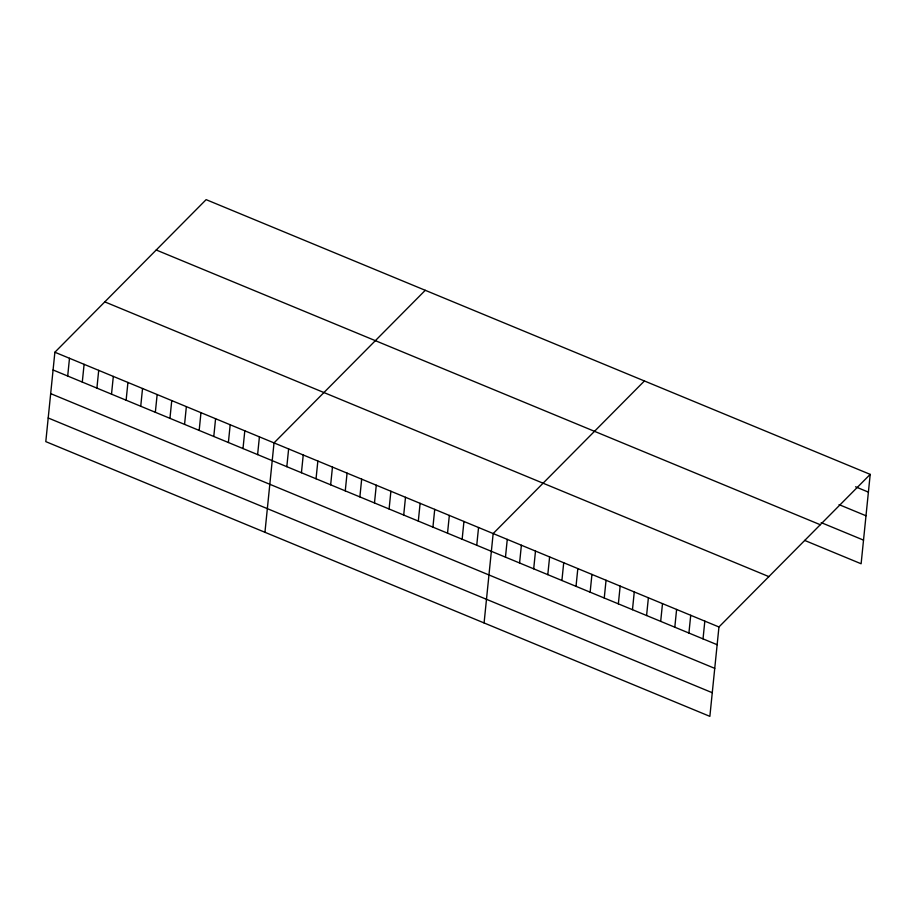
<?xml version="1.0" encoding="UTF-8"?>
<svg xmlns="http://www.w3.org/2000/svg" width="916" height="916" viewBox="0 0 916 916"><rect width="100%" height="100%" fill="white"/><g stroke="black" fill="none" stroke-linecap="round" stroke-linejoin="round"><path stroke-width="1.37" d="M54.88 352.236L45.8 441.627L709.866 716.358L718.946 626.968L870.2 474.374L206.134 199.642L54.88 352.236L718.946 626.968M67.692 376.029L69.49 358.27M82.291 382.075L84.1 364.316M96.901 388.121L98.71 370.362M111.512 394.155L113.321 376.407M126.122 400.2L127.931 382.453M140.732 406.246L142.541 388.499M155.342 412.292L157.151 394.544M169.952 418.337L171.75 400.59M184.563 424.383L186.36 406.624M199.173 430.428L200.97 412.669M213.783 436.463L215.581 418.715M228.393 442.508L230.191 424.761M243.003 448.554L244.801 430.806M257.614 454.599L259.411 436.852M264.942 532.288L274.021 442.897L425.276 290.303M286.822 466.691L288.632 448.932M301.433 472.736L303.242 454.977M316.043 478.77L317.852 461.023M330.653 484.816L332.462 467.068M345.263 490.861L347.072 473.114M359.874 496.907L361.671 479.16M374.484 502.953L376.281 485.205M389.094 508.998L390.892 491.251M403.704 515.044L405.502 497.285M418.314 521.09L420.112 503.331M432.925 527.124L434.722 509.376M447.535 533.169L449.332 515.422M462.145 539.215L463.943 521.467M476.744 545.26L478.553 527.513M484.083 622.949L493.163 533.559L644.417 380.964M505.472 557.146L507.269 539.387M519.578 562.985L521.387 545.226M533.696 568.813L535.494 551.066M547.802 574.653L549.611 556.905M561.909 580.492L563.718 562.745M576.027 586.332L577.824 568.584M590.133 592.171L591.942 574.424M604.251 598.011L606.048 580.263M618.357 603.85L620.166 586.091M632.475 609.69L634.273 591.931M646.582 615.518L648.391 597.77M660.688 621.357L662.497 603.61M674.806 627.197L676.603 609.449M688.912 633.036L690.721 615.289M703.03 638.876L704.828 621.128M870.2 474.374L861.12 563.764L804.672 540.417M855.567 486.808L868.402 492.121M839.056 504.624L865.998 515.765M821.183 522.612L863.525 540.119M156.224 249.999L820.289 524.731M104.79 301.879L768.856 576.611M53.082 369.984L717.136 644.715M50.678 393.628L714.732 668.359M48.205 417.982L712.259 692.714"/></g></svg>
